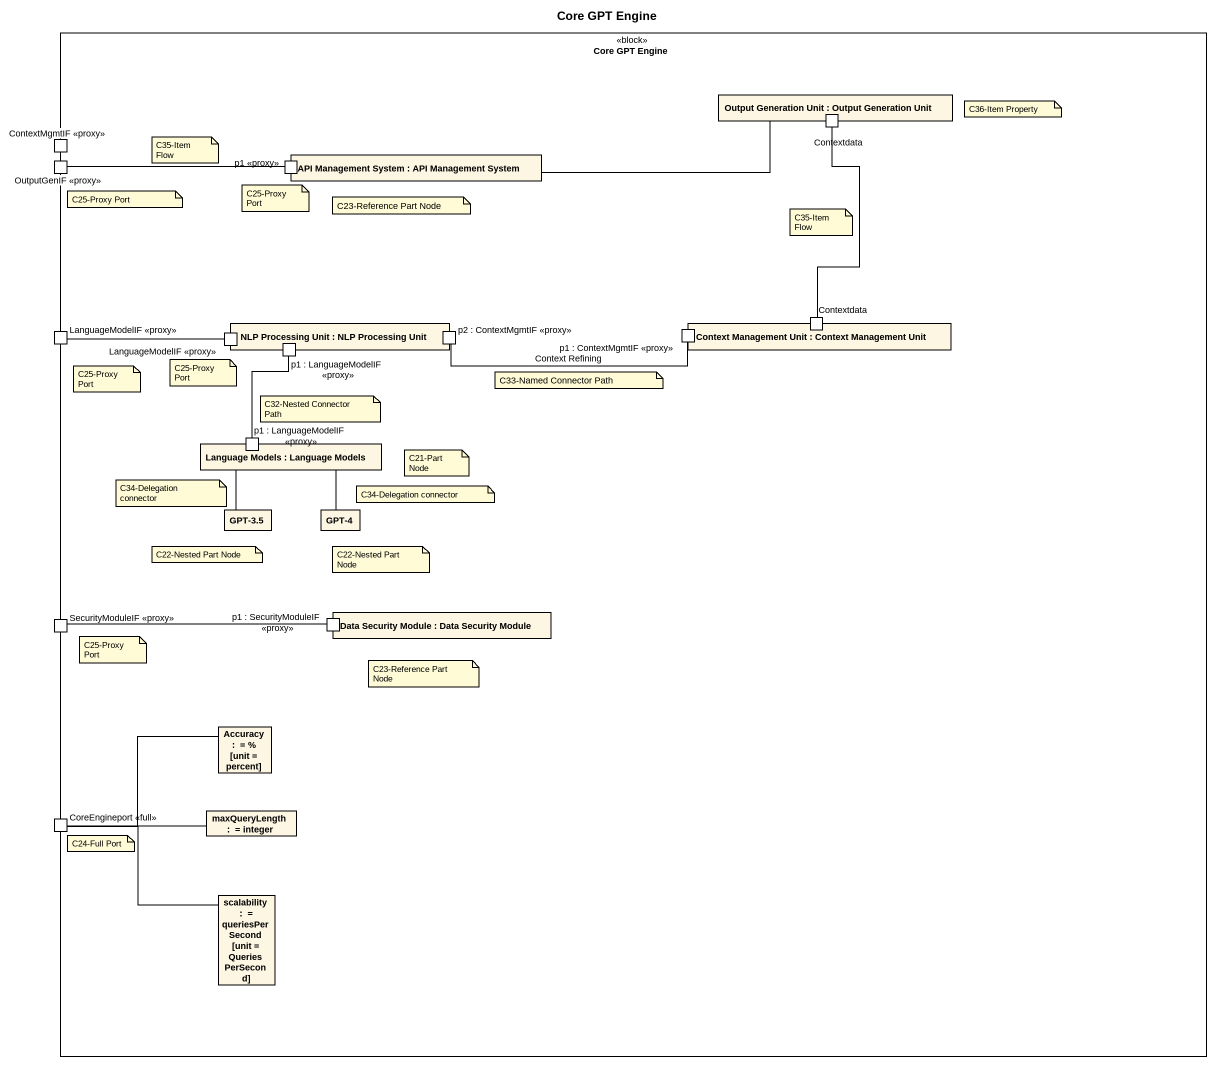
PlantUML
@startuml
title Core GPT Engine
rectangle "Core GPT Engine" as Core_GPT_Engine <<block>> {
  rectangle "Output Generation Unit : Output Generation Unit" as Output_Generation_Unit {
    port Contextdata
  }
  port "ContextMgmtIF <<proxy>>" as ContextMgmtIF_proxy
  port "OutputGenIF <<proxy>>" as OutputGenIF_proxy
  rectangle "API Management System : API Management System" as API_Management_System {
    port "p1 <<proxy>>" as p1_proxy
  }
  port "LanguageModelIF <<proxy>>" as LanguageModelIF_proxy
  rectangle "NLP Processing Unit : NLP Processing Unit" as NLP_Processing_Unit {
    port "LanguageModelIF <<proxy>>" as LanguageModelIF_proxy_2
    port "p1 : LanguageModelIF <<proxy>>" as p1_LanguageModelIF_proxy
    port "p2 : ContextMgmtIF <<proxy>>" as p2_ContextMgmtIF_proxy
  }
  rectangle "Context Management Unit : Context Management Unit" as Context_Management_Unit {
    port "Contextdata" as Contextdata_2
    port "p1 : ContextMgmtIF <<proxy>>" as p1_ContextMgmtIF_proxy
  }
  rectangle "Language Models : Language Models" as Language_Models {
    port "p1 : LanguageModelIF <<proxy>>" as p1_LanguageModelIF_proxy_2
  }
  rectangle "GPT-3.5" as GPT_3_5
  rectangle "GPT-4" as GPT_4
  port "SecurityModuleIF <<proxy>>" as SecurityModuleIF_proxy
  rectangle "Data Security Module : Data Security Module" as Data_Security_Module {
    port "p1 : SecurityModuleIF <<proxy>>" as p1_SecurityModuleIF_proxy
  }
  rectangle "Accuracy :  = % [unit = percent]" as Accuracy
  port "CoreEngineport <<full>>" as CoreEngineport_full
  rectangle "maxQueryLength :  = integer" as maxQueryLength
  rectangle "scalability :  = queriesPerSecond [unit = QueriesPerSecond]" as scalability
}
Output_Generation_Unit -left- API_Management_System
p1_proxy -left- OutputGenIF_proxy
Contextdata_2 -up- Contextdata
LanguageModelIF_proxy -right- LanguageModelIF_proxy_2
p1_LanguageModelIF_proxy -- p1_LanguageModelIF_proxy_2
p2_ContextMgmtIF_proxy -right- p1_ContextMgmtIF_proxy : Context Refining
GPT_3_5 -up- Language_Models
GPT_4 -up- Language_Models
p1_SecurityModuleIF_proxy -left- SecurityModuleIF_proxy
CoreEngineport_full -right- Accuracy
CoreEngineport_full -- scalability
maxQueryLength -left- CoreEngineport_full
note as N1
  C36-Item Property
end note
note as N2
  C35-Item Flow
end note
note as N3
  C25-Proxy Port
end note
note as N4
  C25-Proxy Port
end note
note as N5
  C23-Reference Part Node
end note
note as N6
  C35-Item Flow
end note
note as N7
  C25-Proxy Port
end note
note as N8
  C25-Proxy Port
end note
note as N9
  C32-Nested Connector Path
end note
note as N10
  C33-Named Connector Path
end note
note as N11
  C21-Part Node
end note
note as N12
  C34-Delegation connector
end note
note as N13
  C34-Delegation connector
end note
note as N14
  C22-Nested Part Node
end note
note as N15
  C22-Nested Part Node
end note
note as N16
  C25-Proxy Port
end note
note as N17
  C23-Reference Part Node
end note
note as N18
  C24-Full Port
end note
@enduml
